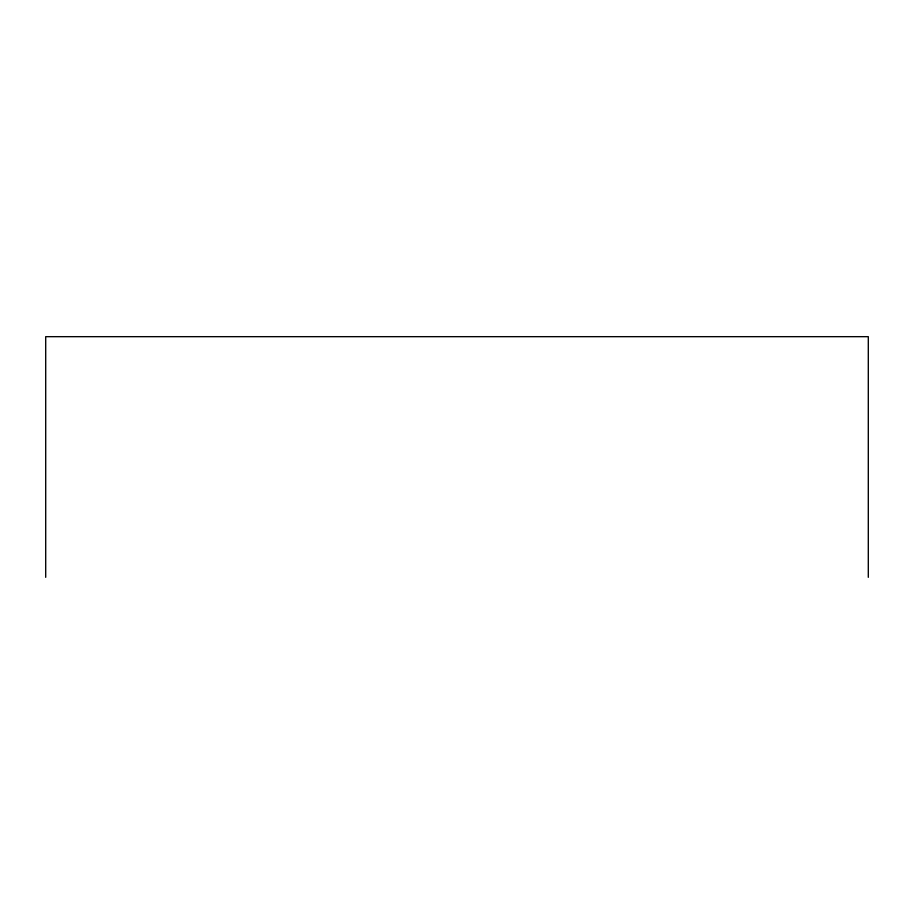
<?xml version="1.0" encoding="UTF-8"?>
<svg xmlns="http://www.w3.org/2000/svg" width="914" height="914" viewBox="0 0 914 914"><rect width="100%" height="100%" fill="white"/><g stroke="black" fill="none" stroke-linecap="round" stroke-linejoin="round"><path stroke-width="1.37" d="M868.3 577.328L868.3 336.672L45.7 336.672L45.7 577.328"/></g></svg>
